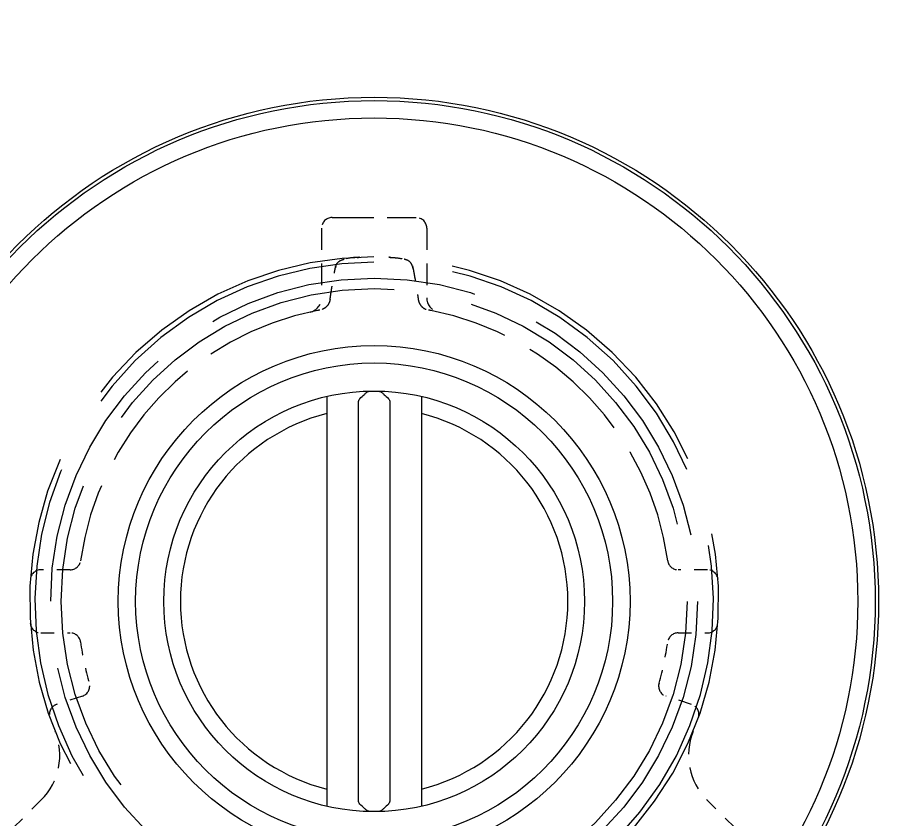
# Model space of a CAD drawing. Header units: inches. Extents: x 15 to 402, y 6 to 258.
# Drawn here: x 197.36 to 204.01, y 180.71 to 186.71 of the extents above; entities that cross this region are included whole.
import ezdxf

# ---------------------------------------------------------------- set-up
doc = ezdxf.new("R2010")
doc.units = ezdxf.units.IN
doc.header["$LTSCALE"] = 12
doc.header["$MEASUREMENT"] = 0
doc.linetypes.add('DASHED', pattern=[0.2067, 0.1654, -0.0413])
for name, color, linetype, lineweight in [('Dimension (ANSI)', 7, 'Continuous', 25), ('Hatch', 7, 'Continuous', 18), ('Hidden', 7, 'DASHED', 18), ('Visible', 7, 'Continuous', 18)]:
    doc.layers.add(name, color=color, linetype=linetype, lineweight=lineweight)
doc.styles.add('MEMCOR Medium', font='arial.ttf')
doc.dimstyles.new('Default (ANSI)', dxfattribs={"dimscale": 12, "dimtxt": 0.15, "dimasz": 0.098425, "dimexe": 0.125, "dimexo": 0.0625, "dimgap": 0.031496, "dimtad": 0, "dimtih": 1, "dimtoh": 1, "dimdec": 4, "dimrnd": 1e-08, "dimzin": 3, "dimdsep": 46, "dimlunit": 5, "dimtxsty": 'MEMCOR Medium', "dimcen": 0.09, "dimdle": 0.393701, "dimclrd": 256, "dimclre": 256, "dimclrt": 256, "dimadec": 0, "dimazin": 1, "dimtfac": 0.8, "dimtofl": 0, "dimtmove": 0, "dimatfit": 3, "dimfxl": 1, "dimfrac": 1, "dimtolj": 1, "dimtzin": 4, "dimlwd": -1, "dimlwe": -1, "dimarcsym": 0})

# ---------------------------------------------------------------- blocks, each defined once
blk = doc.blocks.new('*D28')
at = {"layer": 'Defpoints', "color": 0, "transparency": 16777216}
for p in [(217.6442, 209.6969), (182.3129, 178.0671), (217.6442, 177.8909)]:
    blk.add_point(p, dxfattribs=at)
at = {"layer": 'Dimension (ANSI)', "transparency": 16777216}
for p, q in [((182.3129, 178.8171), (182.3129, 211.1969)), ((217.6442, 178.6409), (217.6442, 211.1969)), ((183.494, 209.6969), (193.4787, 209.6969)), ((216.4631, 209.6969), (206.4785, 209.6969))]:
    blk.add_line(p, q, dxfattribs=at)
for points in [[(183.494, 209.8938), (183.494, 209.5001), (182.3129, 209.6969)], [(216.4631, 209.8938), (216.4631, 209.5001), (217.6442, 209.6969)]]:
    blk.add_solid(points, dxfattribs=at)
at = {"layer": 'Dimension (ANSI)', "transparency": 16777216, "char_height": 1.8, "attachment_point": 5, "style": 'MEMCOR Medium'}
for s, insert in [('\\A1; 35{\\H0.8x;\\S5#16;} in', (199.9786, 211.5485)), ('\\A1;[897.4 mm]', (199.9786, 208.1654))]:
    blk.add_mtext(s, dxfattribs=dict(at, insert=insert))

msp = doc.modelspace()

# ---------------------------------------------------------------- hatches: boundary and pattern name
at = {"layer": 'Hatch'}
h = msp.add_hatch(dxfattribs=at)
h.set_pattern_fill('ANSI31', color=256, scale=12, style=0)
edge = h.paths.add_edge_path()
edge.add_spline(control_points=[(213.52837, 182.52374), (213.56052, 182.49276), (213.59252, 182.4616), (213.65629, 182.39885), (213.68807, 182.36726), (213.71968, 182.33549)], knot_values=[-0.6817506, -0.6817506, -0.6817506, -0.6817506, -0.3414695, -0.3414695, 0, 0, 0, 0], degree=3, periodic=0)
edge.add_line((213.71968, 182.33549), (213.77968, 182.33549))
edge.add_ellipse((200.02942, 182.33549), major_axis=(0, 13.75026), ratio=1, start_angle=270, end_angle=347.421516)
edge.add_ellipse((200.02942, 182.33549), major_axis=(-13.42023, 2.99448), ratio=1, start_angle=270, end_angle=271.041736)
edge.add_ellipse((200.02942, 182.33549), major_axis=(-13.47245, 2.75), ratio=1, start_angle=270, end_angle=293.073484)
edge.add_ellipse((200.02942, 182.33549), major_axis=(-13.47245, -2.75), ratio=1, start_angle=270, end_angle=271.041736)
edge.add_ellipse((200.02942, 182.33549), major_axis=(-13.42023, -2.99448), ratio=1, start_angle=270, end_angle=364.843043)
edge.add_ellipse((200.02942, 182.33549), major_axis=(4.11682, -13.1195), ratio=1, start_angle=270, end_angle=271.041736)
edge.add_ellipse((200.02942, 182.33549), major_axis=(4.35466, -13.04249), ratio=1, start_angle=270, end_angle=293.073484)
edge.add_ellipse((200.02942, 182.33549), major_axis=(9.1178, -10.29249), ratio=1, start_angle=270, end_angle=271.041736)
edge.add_ellipse((200.02942, 182.33549), major_axis=(9.30341, -10.12502), ratio=1, start_angle=270, end_angle=292.78932)
edge.add_ellipse((200.02942, 182.33549), major_axis=(12.49901, -5.73099), ratio=1, start_angle=270, end_angle=271.100527)
edge.add_line((194.53955, 169.72872), (194.53955, 170.00187))
edge.add_ellipse((200.02942, 182.33549), major_axis=(-12.33362, 5.48987), ratio=1, start_angle=204.79351, end_angle=450, ccw=False)

# ---------------------------------------------------------------- linework, layer by layer
at = {"layer": 'Hidden', "ltscale": 0.156954}
msp.add_line((199.71446, 185.20951), (200.34438, 185.20951), dxfattribs=at)
at = {"layer": 'Hidden', "ltscale": 0.082709}
for p, q in [((199.63572, 185.13077), (199.63572, 184.60905)), ((200.42312, 185.13077), (200.42312, 184.60905))]:
    msp.add_line(p, q, dxfattribs=at)
at = {"layer": 'Hidden', "ltscale": 0.035923}
for p, q in [((197.75387, 182.57169), (197.53439, 182.57169)), ((202.52446, 182.57169), (202.30498, 182.57169)), ((197.53439, 182.09929), (197.75387, 182.09929)), ((202.30498, 182.09929), (202.52446, 182.09929))]:
    msp.add_line(p, q, dxfattribs=at)
at = {"layer": 'Hidden', "ltscale": 0.033213}
for p, q in [((197.8459, 181.62602), (197.65296, 181.56333)), ((202.40589, 181.56333), (202.21295, 181.62602))]:
    msp.add_line(p, q, dxfattribs=at)
at = {"layer": 'Hidden', "ltscale": 0.046526}
for p, q in [((197.53831, 180.84902), (197.33059, 180.64131)), ((202.72826, 180.64131), (202.52054, 180.84902))]:
    msp.add_line(p, q, dxfattribs=at)
at = {"layer": 'Hidden', "ltscale": 1.022229}
msp.add_circle((200.02942, 182.33549), 2.42126, dxfattribs=at)
at = {"layer": 'Hidden', "ltscale": 1.186783}
msp.add_circle((200.02942, 182.33549), 2.34252, dxfattribs=at)
at = {"layer": 'Hidden', "ltscale": 0.019532}
for centre, start, end in [((199.71446, 185.13077), 90, 180), ((200.34438, 185.13077), 0, 90)]:
    msp.add_arc(centre, 0.07874, start, end, dxfattribs=at)
at = {"layer": 'Hidden', "ltscale": 1.190228}
msp.add_arc((200.02942, 182.33549), 2.57874, 318.811103, 221.188897, dxfattribs=at)
at = {"layer": 'Hidden', "ltscale": 1.199515}
msp.add_arc((200.02942, 182.33549), 2.53937, 315.737682, 224.262318, dxfattribs=at)
at = {"layer": 'Hidden', "ltscale": 0.023568}
for centre, start, end in [((199.52549, 184.60905), 282.497596, 0), ((200.53336, 184.60905), 180, 257.502404)]:
    msp.add_arc(centre, 0.11024, start, end, dxfattribs=at)
at = {"layer": 'Hidden', "ltscale": 0.4368}
for start, end in [(101.031696, 172.120232), (7.879768, 78.968304)]:
    msp.add_arc((200.02942, 182.33549), 2.2185, start, end, dxfattribs=at)
at = {"layer": 'Hidden', "ltscale": 0.017813}
for centre, start, end in [((197.75387, 182.65043), 270, 352.120232), ((202.30498, 182.65043), 187.879768, 270), ((197.75387, 182.02055), 7.879768, 90), ((202.30498, 182.02055), 90, 172.120232)]:
    msp.add_arc(centre, 0.07874, start, end, dxfattribs=at)
at = {"layer": 'Hidden', "ltscale": 0.018744}
for centre, start, end in [((197.53439, 182.49295), 90, 176.388896), ((202.52446, 182.49295), 3.611104, 90), ((197.53439, 182.17803), 183.611104, 270), ((202.52446, 182.17803), 270, 356.388896)]:
    msp.add_arc(centre, 0.07874, start, end, dxfattribs=at)
at = {"layer": 'Hidden', "ltscale": 0.050025}
for start, end in [(187.879768, 196.03575), (343.96425, 352.120232)]:
    msp.add_arc((200.02942, 182.33549), 2.2185, start, end, dxfattribs=at)
at = {"layer": 'Hidden', "ltscale": 0.019103}
for centre, start, end in [((197.82157, 181.70091), 288, 16.03575), ((202.23728, 181.70091), 163.96425, 252)]:
    msp.add_arc(centre, 0.07874, start, end, dxfattribs=at)
at = {"layer": 'Hidden', "ltscale": 0.019926}
for centre, start, end in [((197.67729, 181.48845), 108, 199.80489), ((202.38155, 181.48845), 340.19511, 72)]:
    msp.add_arc(centre, 0.07874, start, end, dxfattribs=at)
at = {"layer": 'Hidden', "ltscale": 0.087839}
for centre, start, end in [((197.20424, 181.18309), 315, 22.190783), ((202.85461, 181.18309), 157.809217, 225)]:
    msp.add_arc(centre, 0.47244, start, end, dxfattribs=at)
at = {"layer": 'Hidden', "ltscale": 0.046632}
for points in [[(199.73886, 184.83135), (199.74013, 184.83781), (199.74179, 184.84372), (199.74561, 184.85436), (199.7478, 184.85897), (199.75309, 184.86806), (199.75617, 184.87192), (199.76512, 184.88068), (199.77197, 184.88545), (199.7919, 184.89415), (199.80353, 184.89786), (199.83387, 184.90451), (199.85334, 184.9072), (199.88903, 184.91033), (199.90417, 184.91124), (199.91987, 184.9119)], [(200.31998, 184.83135), (200.31871, 184.83781), (200.31706, 184.84372), (200.31324, 184.85436), (200.31105, 184.85897), (200.30576, 184.86806), (200.30268, 184.87192), (200.29373, 184.88068), (200.28688, 184.88545), (200.26694, 184.89415), (200.25531, 184.89786), (200.22498, 184.90451), (200.20551, 184.9072), (200.16982, 184.91033), (200.15468, 184.91124), (200.13898, 184.9119)]]:
    msp.add_open_spline(points, degree=3, knots=[0, 0, 0, 0, 0.0933159, 0.0933159, 0.1934457, 0.1934457, 0.3301734, 0.3301734, 0.5382537, 0.5382537, 0.7086183, 0.7086183, 0.9078174, 0.9078174, 1.0404018, 1.0404018, 1.0404018, 1.0404018], dxfattribs=at)
at = {"layer": 'Hidden', "ltscale": 0.046633}
for points in [[(199.91987, 184.9119), (199.89522, 184.91086), (199.87197, 184.90921), (199.83065, 184.90398), (199.81264, 184.90035), (199.78649, 184.89223), (199.77738, 184.88804), (199.76295, 184.87909), (199.75815, 184.8746), (199.75129, 184.86509), (199.74915, 184.86155), (199.74464, 184.85206), (199.74232, 184.84575), (199.73988, 184.83615), (199.73934, 184.83379), (199.73886, 184.83135)], [(200.13898, 184.9119), (200.16362, 184.91086), (200.18688, 184.90921), (200.2282, 184.90398), (200.24621, 184.90035), (200.27236, 184.89223), (200.28146, 184.88804), (200.29589, 184.87909), (200.30069, 184.8746), (200.30756, 184.86509), (200.3097, 184.86155), (200.31421, 184.85206), (200.31653, 184.84575), (200.31897, 184.83615), (200.31951, 184.83379), (200.31998, 184.83135)]]:
    msp.add_open_spline(points, degree=3, knots=[1.6259433, 1.6259433, 1.6259433, 1.6259433, 1.8340265, 1.8340265, 2.0421098, 2.0421098, 2.2187074, 2.2187074, 2.422309, 2.422309, 2.5174102, 2.5174102, 2.6311706, 2.6311706, 2.6663595, 2.6663595, 2.6663595, 2.6663595], dxfattribs=at)
at = {"layer": 'Hidden', "ltscale": 0.038931}
for points, knots in [([(199.69938, 184.59646), (199.70163, 184.61223), (199.70395, 184.62798), (199.70873, 184.65943), (199.7112, 184.67514), (199.71629, 184.70652), (199.71892, 184.72219), (199.72433, 184.75347), (199.72711, 184.76908), (199.73286, 184.80026), (199.73582, 184.81582), (199.73886, 184.83135)], [5.42806322, 5.42806322, 5.42806322, 5.42806322, 5.55579253, 5.55579253, 5.68352184, 5.68352184, 5.81125115, 5.81125115, 5.93898046, 5.93898046, 6.06670977, 6.06670977, 6.06670977, 6.06670977]), ([(200.31998, 184.83135), (200.32303, 184.81583), (200.32599, 184.80027), (200.33173, 184.7691), (200.33452, 184.75349), (200.33993, 184.7222), (200.34255, 184.70654), (200.34764, 184.67516), (200.35011, 184.65944), (200.3549, 184.62798), (200.35722, 184.61223), (200.35947, 184.59646)], [10.80229425, 10.80229425, 10.80229425, 10.80229425, 10.92997331, 10.92997331, 11.05765237, 11.05765237, 11.18533142, 11.18533142, 11.31301048, 11.31301048, 11.44068954, 11.44068954, 11.44068954, 11.44068954])]:
    msp.add_open_spline(points, degree=3, knots=knots, dxfattribs=at)
at = {"layer": 'Hidden', "ltscale": 0.018982}
for points, knots in [([(199.69938, 184.59646), (199.69846, 184.59002), (199.69685, 184.58326), (199.69177, 184.56952), (199.68827, 184.5625), (199.67905, 184.54903), (199.67334, 184.54265), (199.66037, 184.53169), (199.65309, 184.5271), (199.63799, 184.52015), (199.63024, 184.5178), (199.6228, 184.51641)], [0.050653333, 0.050653333, 0.050653333, 0.050653333, 0.065375604, 0.065375604, 0.080097875, 0.080097875, 0.094820147, 0.094820147, 0.109542418, 0.109542418, 0.124264689, 0.124264689, 0.124264689, 0.124264689]), ([(200.35947, 184.59646), (200.36039, 184.59002), (200.362, 184.58326), (200.36707, 184.56953), (200.37058, 184.5625), (200.37979, 184.54903), (200.38551, 184.54265), (200.39847, 184.53169), (200.40575, 184.52711), (200.42086, 184.52015), (200.42861, 184.5178), (200.43604, 184.51641)], [0.05065434, 0.05065434, 0.05065434, 0.05065434, 0.065376369, 0.065376369, 0.080098398, 0.080098398, 0.094820426, 0.094820426, 0.109542455, 0.109542455, 0.124264484, 0.124264484, 0.124264484, 0.124264484])]:
    msp.add_open_spline(points, degree=3, knots=knots, dxfattribs=at)
at = {"layer": 'Hidden', "ltscale": 0.00301}
for points, knots in [([(199.6228, 184.51641), (199.62029, 184.51595), (199.61744, 184.51541), (199.61137, 184.51425), (199.60814, 184.51363), (199.60491, 184.513)], [0, 0, 0, 0, 0.025351195, 0.025351195, 0.051309005, 0.051309005, 0.051309005, 0.051309005]), ([(200.45394, 184.513), (200.45071, 184.51363), (200.44748, 184.51425), (200.44141, 184.51541), (200.43856, 184.51595), (200.43604, 184.51641)], [-0.051309005, -0.051309005, -0.051309005, -0.051309005, -0.025351194, -0.025351194, 0, 0, 0, 0])]:
    msp.add_open_spline(points, degree=3, knots=knots, dxfattribs=at)
at = {"layer": 'Visible'}
for p, q in [((199.67509, 183.86992), (199.67509, 180.80107)), ((200.38375, 183.86992), (200.38375, 180.80107)), ((199.91131, 180.84548), (199.91131, 183.8255)), ((200.14753, 183.8255), (200.14753, 180.84548))]:
    msp.add_line(p, q, dxfattribs=at)
for radius in [3.775, 3.75, 3.62, 1.915, 1.785, 1.5748]:
    msp.add_circle((200.02942, 182.33549), radius, dxfattribs=at)
for radius, start, end in [(13.75026, 0.000005, 246.468325), (13.50026, 0.798977, 246.005467), (13.25026, 0.798977, 250.626825), (13.19, 288.614503, 251.385497), (1.45, 104.14437, 255.85563), (1.45, 284.14437, 75.85563)]:
    msp.add_arc((200.02942, 182.33549), radius, start, end, dxfattribs=at)
for points, knots in [([(199.92284, 183.85317), (199.93336, 183.8632), (199.94373, 183.87322), (199.95386, 183.8831), (199.95876, 183.88789), (199.96371, 183.89273), (199.96868, 183.89764)], [-0.10908913, -0.10908913, -0.10908913, -0.10908913, 0, 0, 0, 0.05288194, 0.05288194, 0.05288194, 0.05288194]), ([(199.96868, 183.89764), (199.9718, 183.90072), (199.97543, 183.90323), (199.98208, 183.9063), (199.98488, 183.90722), (199.99063, 183.90841), (199.99357, 183.90868), (199.99652, 183.90862)], [0.561359542, 0.561359542, 0.561359542, 0.561359542, 0.595101684, 0.595101684, 0.617636412, 0.617636412, 0.640194036, 0.640194036, 0.640194036, 0.640194036]), ([(199.99652, 183.90862), (200.00759, 183.90839), (200.0186, 183.90828), (200.02942, 183.90828), (200.04025, 183.90828), (200.05125, 183.90839), (200.06233, 183.90862)], [-0.08251378, -0.08251378, -0.08251378, -0.08251378, 0, 0, 0, 0.08251378, 0.08251378, 0.08251378, 0.08251378]), ([(200.06233, 183.90862), (200.06744, 183.90873), (200.07252, 183.90784), (200.08196, 183.90416), (200.08623, 183.90143), (200.08996, 183.89784), (200.09006, 183.89774), (200.09017, 183.89764)], [0, 0, 0, 0, 0.039151459, 0.039151459, 0.07781282, 0.07781282, 0.078928844, 0.078928844, 0.078928844, 0.078928844]), ([(200.09017, 183.89764), (200.09514, 183.89273), (200.10008, 183.88789), (200.11512, 183.87322), (200.12549, 183.8632), (200.136, 183.85317)], [3.84046149, 3.84046149, 3.84046149, 3.84046149, 3.89334343, 3.89334343, 4.00243256, 4.00243256, 4.00243256, 4.00243256]), ([(199.91131, 183.8255), (199.91131, 183.83046), (199.9122, 183.83535), (199.91573, 183.84437), (199.91827, 183.84839), (199.92193, 183.85227), (199.92238, 183.85273), (199.92284, 183.85317)], [0.48824775, 0.48824775, 0.48824775, 0.48824775, 0.526027679, 0.526027679, 0.562686234, 0.562686234, 0.56768749, 0.56768749, 0.56768749, 0.56768749]), ([(200.136, 183.85317), (200.13601, 183.85316), (200.13602, 183.85315), (200.13949, 183.84983), (200.14227, 183.84586), (200.14617, 183.83704), (200.14725, 183.83233), (200.14752, 183.82684), (200.14753, 183.82617), (200.14753, 183.8255)], [0.080022574, 0.080022574, 0.080022574, 0.080022574, 0.080124231, 0.080124231, 0.117587114, 0.117587114, 0.154401812, 0.154401812, 0.159498258, 0.159498258, 0.159498258, 0.159498258]), ([(199.92284, 180.81782), (199.92284, 180.81783), (199.92283, 180.81784), (199.91936, 180.82115), (199.91657, 180.82513), (199.91268, 180.83395), (199.9116, 180.83866), (199.91133, 180.84415), (199.91131, 180.84482), (199.91131, 180.84548)], [0.080022574, 0.080022574, 0.080022574, 0.080022574, 0.080124231, 0.080124231, 0.117587114, 0.117587114, 0.154401812, 0.154401812, 0.159498258, 0.159498258, 0.159498258, 0.159498258]), ([(199.96868, 180.77335), (199.96371, 180.77825), (199.95876, 180.7831), (199.95386, 180.78789), (199.94373, 180.79777), (199.93336, 180.80779), (199.92284, 180.81782)], [-0.05288194, -0.05288194, -0.05288194, -0.05288194, 0, 0, 0, 0.10908913, 0.10908913, 0.10908913, 0.10908913]), ([(200.136, 180.81782), (200.12549, 180.80779), (200.11512, 180.79777), (200.10008, 180.7831), (200.09514, 180.77825), (200.09017, 180.77335)], [2.56702766, 2.56702766, 2.56702766, 2.56702766, 2.67611678, 2.67611678, 2.72899873, 2.72899873, 2.72899873, 2.72899873]), ([(200.14753, 180.84548), (200.14753, 180.84053), (200.14664, 180.83564), (200.14311, 180.82662), (200.14057, 180.8226), (200.13692, 180.81871), (200.13646, 180.81826), (200.136, 180.81782)], [0.48824775, 0.48824775, 0.48824775, 0.48824775, 0.526027679, 0.526027679, 0.562686234, 0.562686234, 0.56768749, 0.56768749, 0.56768749, 0.56768749]), ([(199.99652, 180.76236), (199.9914, 180.76226), (199.98633, 180.76315), (199.97689, 180.76682), (199.97262, 180.76955), (199.96889, 180.77315), (199.96878, 180.77325), (199.96868, 180.77335)], [0, 0, 0, 0, 0.039151459, 0.039151459, 0.07781282, 0.07781282, 0.078928844, 0.078928844, 0.078928844, 0.078928844]), ([(200.06233, 180.76236), (200.05125, 180.76259), (200.04025, 180.76271), (200.02942, 180.76271), (200.0186, 180.76271), (200.00759, 180.76259), (199.99652, 180.76236)], [-0.08251378, -0.08251378, -0.08251378, -0.08251378, 0, 0, 0, 0.08251378, 0.08251378, 0.08251378, 0.08251378]), ([(200.09017, 180.77335), (200.08705, 180.77027), (200.08342, 180.76776), (200.07677, 180.76469), (200.07397, 180.76377), (200.06822, 180.76257), (200.06528, 180.7623), (200.06233, 180.76236)], [0.561359542, 0.561359542, 0.561359542, 0.561359542, 0.595101684, 0.595101684, 0.617636412, 0.617636412, 0.640194036, 0.640194036, 0.640194036, 0.640194036])]:
    msp.add_open_spline(points, degree=3, knots=knots, dxfattribs=at)

# ---------------------------------------------------------------- dimensions: what is measured, and where the dimension line sits
at = {"layer": 'Dimension (ANSI)'}
dim = msp.add_linear_dim(base=(217.64422, 209.69691), p1=(182.31292, 178.06709), p2=(217.64422, 177.89093), angle=180, text=' <> in\\X[897.4 mm]', dimstyle='Default (ANSI)', override={"dimgap": 0.031496, "dimtih": 0, "dimtoh": 0, "dimdec": 4, "dimpost": '', "dimtol": 0, "dimlim": 0, "dimtp": 0, "dimtm": 0, "dimtdec": 2, "dimatfit": 1}, dxfattribs=at)
dim.commit()
dim.dimension.update_dxf_attribs({"geometry": '*D28', "text_midpoint": (199.97857, 209.69691), "dimtype": 160})

doc.saveas('drawing.dxf')
